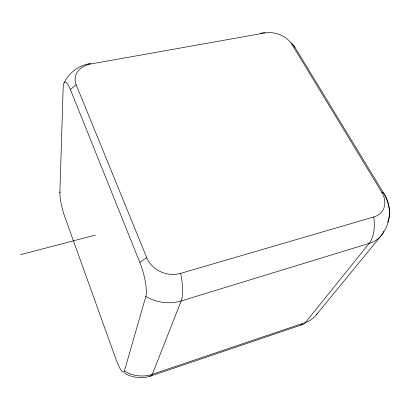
<?xml version="1.0" encoding="UTF-8"?>
<svg xmlns="http://www.w3.org/2000/svg" width="410" height="410" viewBox="0 0 410 410"><rect width="100%" height="100%" fill="white"/><g stroke="black" fill="none" stroke-linecap="round" stroke-linejoin="round"><path stroke-width="0.61" d="M124.414 371.019A20.392 3.833 73.6 0 1 116.025 359.375L64.79 216.787A18.163 3.152 75.8 0 1 59.88 192.823L63.155 87.791A22.791 4.741 77.6 0 1 70.433 89.626L139.856 262.446A25.579 6.232 74.4 0 1 145.822 296.409L124.414 371.019A31.826 30.166 17.7 0 0 152.33 374.294L305.486 322.48A30.002 25.328 35.6 0 0 317.135 313.66M388.526 220.6L387.88 223.347L385.866 228.334L381.823 234.853L316.274 314.87M64.088 82.84C68.742 73.113 78.131 65.82 88.744 63.852M302.723 324.515L150.931 375.955C142.301 378.83 132.486 377.948 124.676 373.208M291.997 44.429A20.946 14.606 19.8 0 0 265.121 32.918L91.076 63.924A23.109 17.292 8.4 0 0 76.168 84.762L146.749 257.711A26.122 22.77 17.6 0 0 180.687 273.367L373.735 216.977A24.082 18.23 31.1 0 0 381.664 192.075L291.992 44.429A33.2 17.84 -31.9 0 1 294.913 47.273L384.093 193.868A22.57 12.971 72.5 0 1 388.08 221.231M20.5 254.677L95.345 235.104M383.965 231.424A37.223 28.69 31.6 0 1 369.138 243.412L305.486 322.48A29.843 12.777 70.9 0 1 300.791 324.833M373.735 216.977A36.613 19.859 72.8 0 1 369.138 243.412L181.189 300.95A40.241 35.568 17.6 0 1 145.827 296.394M180.687 273.367A40.37 11.5 74.2 0 1 181.189 300.95L152.33 374.294A32.267 7.114 73.2 0 1 149.809 375.97M59.88 192.823A28.997 24.344 5.3 0 1 60.342 191.921M70.433 89.626A35.48 21.638 -21.9 0 1 76.168 84.762M139.856 262.446A40.329 15.298 -23 0 1 146.749 257.711M88.201 64.237A36.018 8.774 78 0 1 91.076 63.924M291.223 42.906A20.403 10.153 81.4 0 1 294.913 47.273M381.664 192.075A37.31 12.331 -28.4 0 1 384.093 193.868A22.57 12.966 72.5 0 1 387.629 222.261M260.488 33.441A33.046 15.498 81 0 1 265.121 32.923"/></g></svg>
